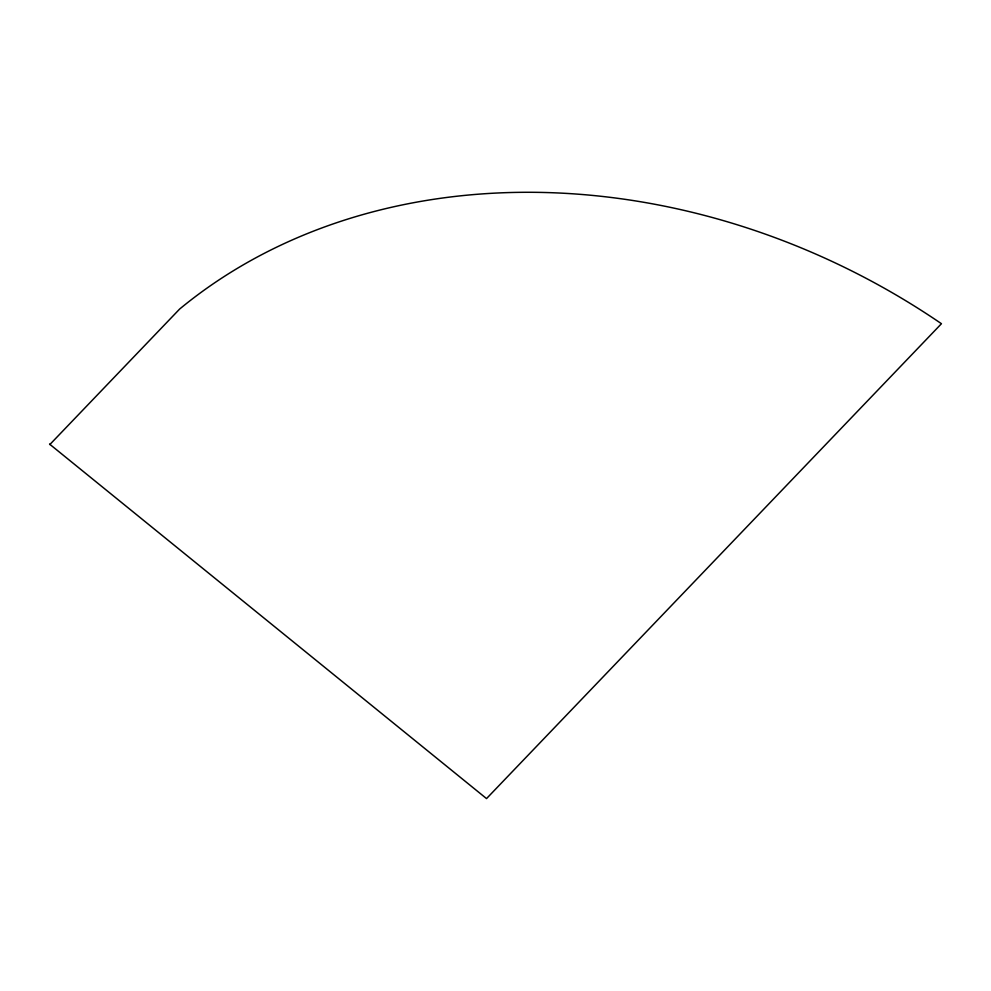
<?xml version="1.0" encoding="UTF-8"?>
<svg xmlns="http://www.w3.org/2000/svg" width="991" height="991" viewBox="0 0 991 991"><rect width="100%" height="100%" fill="white"/><g stroke="black" fill="none" stroke-linecap="round" stroke-linejoin="round"><path stroke-width="1.49" d="M49.86 444.525L179.644 309.043A631.8 518.801 28.9 0 1 941.45 323.71L486.531 798.585L49.55 444.092"/></g></svg>
